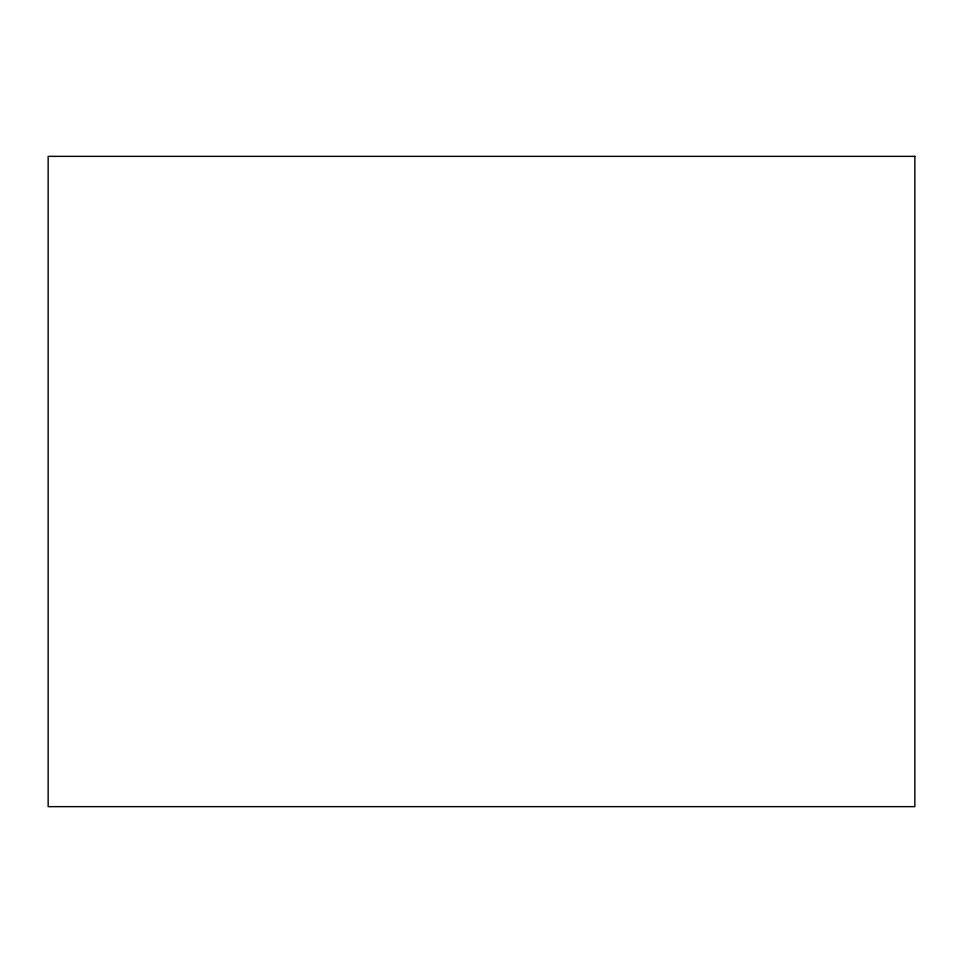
<?xml version="1.0" encoding="UTF-8"?>
<svg xmlns="http://www.w3.org/2000/svg" width="963" height="963" viewBox="0 0 963 963"><rect width="100%" height="100%" fill="white"/><g stroke="black" fill="none" stroke-linecap="round" stroke-linejoin="round"><path stroke-width="1.44" d="M914.85 156.355L48.15 156.355L48.15 806.645L914.85 806.645L914.85 156.355"/></g></svg>
